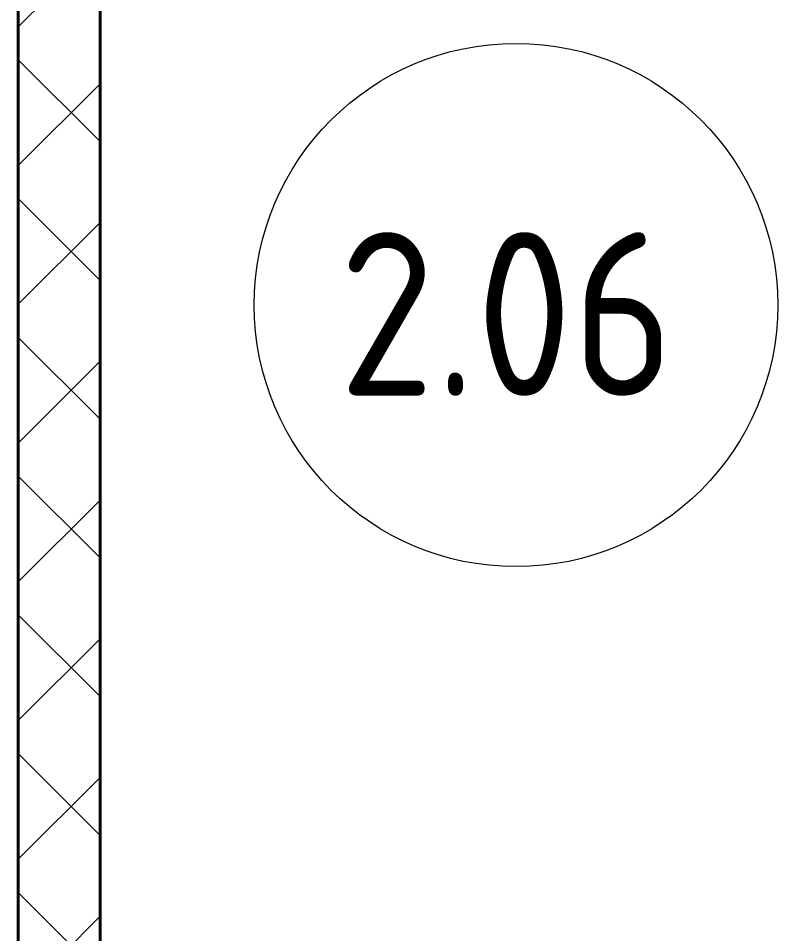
# Model space of a CAD drawing. Header units: millimetres. Extents: x -32954 to 151739, y -65671 to 56243.
# Drawn here: x -26279 to -25118, y -34034 to -32634 of the extents above; entities that cross this region are included whole.
import ezdxf

# ---------------------------------------------------------------- set-up
doc = ezdxf.new("R2010")
doc.units = ezdxf.units.MM
doc.layers.add('Марки помещений', color=7, linetype='Continuous', lineweight=18)
doc.layers.add('Стены разрез', color=7, linetype='Continuous', lineweight=40)
doc.styles.add('GOST Common', font='GOST_Common.ttf', dxfattribs={"width": 0.9, "height": 250})

# ---------------------------------------------------------------- blocks, each defined once
blk = doc.blocks.new('ADSK_Марка_Помещение_2_ГОСТ21-501-2011 - Имя и Категория-86712-В_АР_ПЭ_02 Этаж')
at = {"layer": 'Марки помещений'}
blk.add_circle((0, 0), 4, dxfattribs=at)

msp = doc.modelspace()

# ---------------------------------------------------------------- hatches: boundary and pattern name
at = {"layer": 'Стены разрез', "lineweight": 9}
h = msp.add_hatch(dxfattribs=at)
h.set_pattern_fill('FP_1', color=256, style=0, pattern_type=2)
h.set_pattern_definition([(45, (-4e-12, -22914.43), (-106.066, 106.066), []), (135, (-4e-12, -22914.43), (-106.066, -106.066), [])])
h.paths.add_polyline_path([(-26279, -34809.4), (-26154, -34809.4), (-26154, -30135.6), (-26279, -30135.6), (-26279, -34789.4)])

# ---------------------------------------------------------------- linework, layer by layer
at = {"layer": 'Стены разрез'}
for p, q in [((-26279, -30135.6), (-26279, -34789.4)), ((-26154, -34789.4), (-26154, -30135.6))]:
    msp.add_line(p, q, dxfattribs=at)

# ---------------------------------------------------------------- block references
at = {"layer": 'Марки помещений', "xscale": 99.99999999999993, "yscale": 99.99999999999993, "zscale": 99.99999999999993}
msp.add_blockref('ADSK_Марка_Помещение_2_ГОСТ21-501-2011 - Имя и Категория-86712-В_АР_ПЭ_02 Этаж', (-25518.3, -33072.5), dxfattribs=at)

# ---------------------------------------------------------------- texts
at = {"layer": 'Марки помещений', "lineweight": 9, "insert": (-25789, -32961.1), "char_height": 250, "width": 663.797, "attachment_point": 1, "style": 'GOST Common'}
msp.add_mtext('2.06', dxfattribs=at)

doc.saveas('drawing.dxf')
